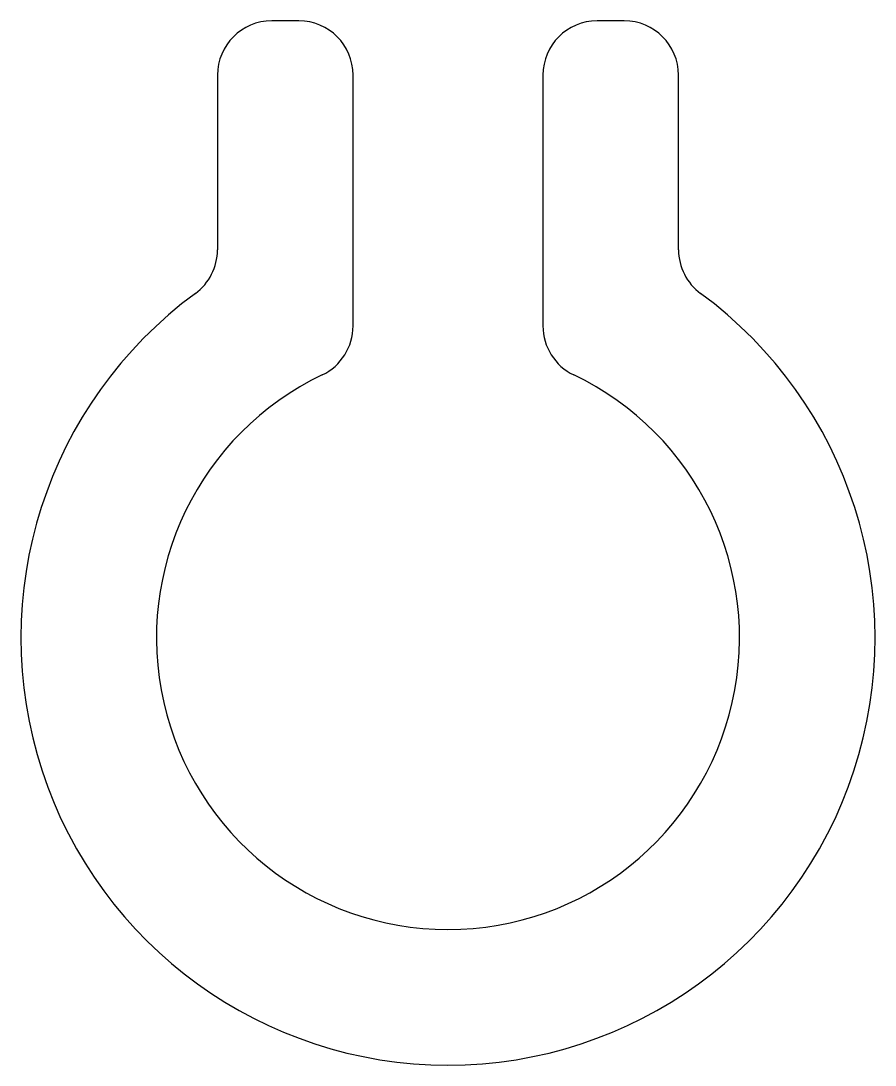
# Model space of a CAD drawing. Header units: millimetres. Extents: x -15.8 to 15.8, y -15.8 to 22.8.
import ezdxf

# ---------------------------------------------------------------- set-up
doc = ezdxf.new("R2010")
doc.units = ezdxf.units.MM

msp = doc.modelspace()

# ---------------------------------------------------------------- linework, layer by layer
at = {"color": 7, "linetype": 'Continuous', "lineweight": 25}
for p, q in [((-5.5, 22.75), (-6.5, 22.75)), ((6.5, 22.75), (5.5, 22.75)), ((-8.5, 20.75), (-8.5, 14.311)), ((-3.5, 11.503), (-3.5, 20.75)), ((3.5, 20.75), (3.5, 11.503)), ((8.5, 14.311), (8.5, 20.75))]:
    msp.add_line(p, q, dxfattribs=at)
for centre, radius, start, end in [((-6.5, 20.75), 2, 90, 180), ((-5.5, 20.75), 2, 0, 90), ((5.5, 20.75), 2, 90, 180), ((6.5, 20.75), 2, 0, 90), ((-10.5, 14.311), 2, 306.267, 0), ((10.5, 14.311), 2, 180, 233.733), ((0, 0), 15.75, 126.267, 53.733), ((-5.5, 11.503), 2, 295.5547, 0), ((5.5, 11.503), 2, 180, 244.4453), ((0, 0), 10.75, 115.5547, 64.4453)]:
    msp.add_arc(centre, radius, start, end, dxfattribs=at)

doc.saveas('drawing.dxf')
